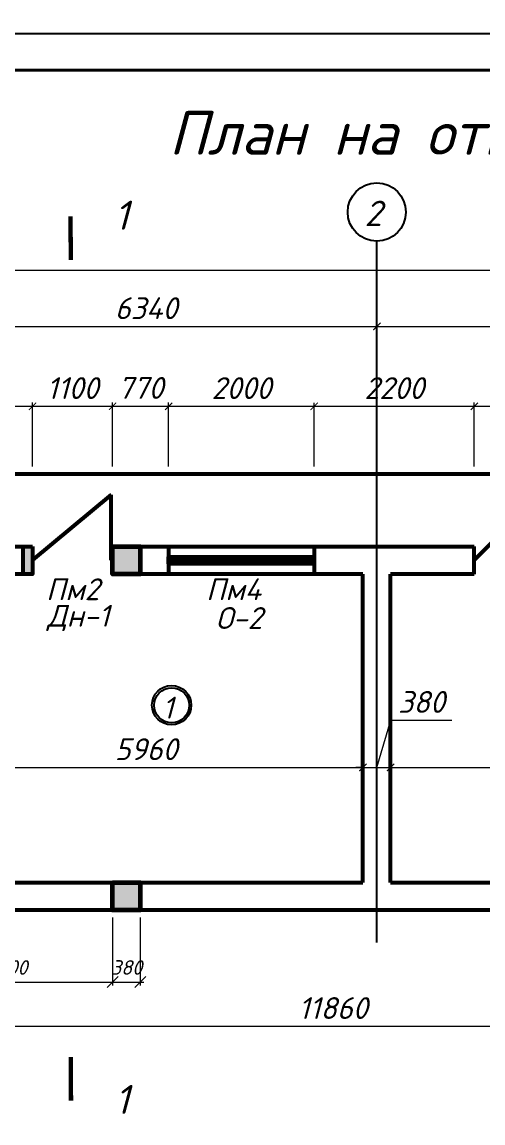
# Model space of a CAD drawing. Extents: x 108150 to 142535, y -18867 to -9422.
# Drawn here: x 133988.8 to 134052.1, y -16701 to -16549.7 of the extents above; entities that cross this region are included whole.
import ezdxf
from ezdxf.enums import TextEntityAlignment as Align

# ---------------------------------------------------------------- set-up
doc = ezdxf.new("R2010")
doc.units = 0
doc.header["$MEASUREMENT"] = 0
doc.header["$PDMODE"] = 32
doc.header["$PDSIZE"] = 0.6
doc.layers.add('1', color=4, linetype='Continuous', lineweight=40)
doc.layers.add('Выносные', color=8, linetype='Continuous', lineweight=15)
doc.styles.add('ГОСТ -3', font='isocpeui.ttf', dxfattribs={"height": 3})
doc.styles.add('ГОСТ 300', font='isocpeui.ttf', dxfattribs={"height": 300})
doc.styles.add('ГОСТ-2', font='isocpeui.ttf', dxfattribs={"oblique": 1, "height": 2})
doc.styles.add('ГОСТ3', font='isocpeur.ttf', dxfattribs={"oblique": 15, "height": 3})
doc.dimstyles.new('100-2', dxfattribs={"dimscale": 0, "dimtxt": 2, "dimasz": 1.5, "dimexe": 0.5, "dimexo": 1, "dimgap": 1, "dimtad": 1, "dimdec": 0, "dimlfac": 100, "dimdsep": 46, "dimtxsty": 'ГОСТ-2', "dimblk": 'OBLIQUE', "dimcen": 2, "dimdle": 0.5, "dimclrd": 7, "dimclre": 7, "dimclrt": 7, "dimadec": 0, "dimazin": 0, "dimtfac": 1, "dimtdec": 0, "dimtmove": 0, "dimatfit": 3, "dimfxl": 2, "dimlwd": 15, "dimlwe": 15, "dimarcsym": 0})
doc.dimstyles.new('100-3А', dxfattribs={"dimtxt": 3, "dimasz": 1, "dimexe": 0.5, "dimexo": 1, "dimgap": 1, "dimtad": 1, "dimdec": 0, "dimlfac": 100, "dimtxsty": 'ГОСТ -3', "dimblk": 'ARCHTICK', "dimcen": 2.5, "dimdle": 0.5, "dimclrd": 7, "dimclre": 7, "dimclrt": 7, "dimadec": 0, "dimazin": 0, "dimtfac": 1, "dimtdec": 0, "dimtmove": 0, "dimatfit": 0, "dimldrblk": 'DOT', "dimfxl": 1, "dimlwd": 15, "dimlwe": 15, "dimarcsym": 0})
doc.dimstyles.new('м100', dxfattribs={"dimtxt": 2.5, "dimasz": 2.5, "dimexe": 2, "dimexo": 0.625, "dimtad": 1, "dimdec": 0, "dimlfac": 100, "dimtxsty": 'Standard', "dimblk": 'OBLIQUE', "dimcen": -2.5, "dimdle": 2, "dimadec": 0, "dimazin": 0, "dimtfac": 1, "dimtdec": 0, "dimtmove": 0, "dimatfit": 3, "dimfxl": 1, "dimarcsym": 0})

# ---------------------------------------------------------------- blocks, each defined once
blk = doc.blocks.new('_Oblique')
at = {"color": 0, "linetype": 'ByBlock', "lineweight": -2}
blk.add_line((-0.5, -0.5), (0.5, 0.5), dxfattribs=at)
blk = doc.blocks.new('_ArchTick')
at = {"color": 0, "linetype": 'ByBlock', "const_width": 0.15}
blk.add_lwpolyline([(-0.5, -0.5), (0.5, 0.5)], dxfattribs=at)
blk = doc.blocks.new('_Dot')
at = {"color": 0, "linetype": 'ByBlock', "lineweight": -2}
blk.add_line((-0.5, 0), (-1, 0), dxfattribs=at)
at = {"color": 0, "linetype": 'ByBlock', "const_width": 0.5}
blk.add_lwpolyline([(-0.25, 0, 1), (0.25, 0, 1)], format="xyb", close=True, dxfattribs=at)
blk = doc.blocks.new('*D2795')
at = {"color": 7, "lineweight": 15, "transparency": 16777216}
for p, q in [((134001.24, -16610.78), (134001.24, -16602.01)), ((134008.94, -16610.78), (134008.94, -16602.01)), ((134000.74, -16602.51), (134009.44, -16602.51))]:
    blk.add_line(p, q, dxfattribs=at)
at = {"layer": 'Defpoints', "color": 0, "lineweight": 0, "transparency": 16777216}
for p in [(134008.94, -16602.51), (134001.24, -16611.78), (134008.94, -16611.78)]:
    blk.add_point(p, dxfattribs=at)
at = {"color": 7, "lineweight": 15, "transparency": 16777216, "rotation": 180}
blk.add_blockref('_ArchTick', (134001.24, -16602.51), dxfattribs=at)
at = {"color": 7, "lineweight": 15, "transparency": 16777216}
blk.add_blockref('_ArchTick', (134008.94, -16602.51), dxfattribs=at)
at = {"color": 7, "lineweight": 25, "transparency": 16777216, "insert": (134005.09, -16599.99), "char_height": 3, "attachment_point": 5, "style": 'ГОСТ -3'}
blk.add_mtext('770', dxfattribs=at)
blk = doc.blocks.new('*D2806')
at = {"layer": 'Defpoints', "color": 0, "lineweight": 0, "ltscale": 100, "transparency": 16777216}
for p in [(134001.24, -16602.51), (133990.24, -16611.78), (134001.24, -16611.78)]:
    blk.add_point(p, dxfattribs=at)
at = {"layer": 'Выносные', "color": 7, "lineweight": 15, "ltscale": 100, "transparency": 16777216}
for p, q in [((133990.24, -16610.78), (133990.24, -16602.01)), ((134001.24, -16610.78), (134001.24, -16602.01)), ((133989.74, -16602.51), (134001.74, -16602.51))]:
    blk.add_line(p, q, dxfattribs=at)
at = {"layer": 'Выносные', "color": 7, "lineweight": 15, "ltscale": 100, "transparency": 16777216, "rotation": 180}
blk.add_blockref('_ArchTick', (133990.24, -16602.51), dxfattribs=at)
at = {"layer": 'Выносные', "color": 7, "lineweight": 15, "ltscale": 100, "transparency": 16777216}
blk.add_blockref('_ArchTick', (134001.24, -16602.51), dxfattribs=at)
at = {"layer": 'Выносные', "color": 7, "lineweight": 40, "ltscale": 100, "transparency": 16777216, "insert": (133995.74, -16600.01), "char_height": 3, "attachment_point": 5, "style": 'ГОСТ -3'}
blk.add_mtext('1100', dxfattribs=at)
blk = doc.blocks.new('*D2807')
at = {"color": 7, "lineweight": 15, "transparency": 16777216}
for p, q in [((134050.94, -16610.78), (134050.94, -16602.01)), ((134061.94, -16610.78), (134061.94, -16602.01)), ((134050.44, -16602.51), (134062.44, -16602.51))]:
    blk.add_line(p, q, dxfattribs=at)
at = {"layer": 'Defpoints', "color": 0, "lineweight": 0, "transparency": 16777216}
for p in [(134061.94, -16602.51), (134050.94, -16611.78), (134061.94, -16611.78)]:
    blk.add_point(p, dxfattribs=at)
at = {"color": 7, "lineweight": 15, "transparency": 16777216, "rotation": 180}
blk.add_blockref('_ArchTick', (134050.94, -16602.51), dxfattribs=at)
at = {"color": 7, "lineweight": 15, "transparency": 16777216}
blk.add_blockref('_ArchTick', (134061.94, -16602.51), dxfattribs=at)
at = {"color": 7, "lineweight": 25, "transparency": 16777216, "insert": (134056.44, -16600.01), "char_height": 3, "attachment_point": 5, "style": 'ГОСТ -3'}
blk.add_mtext('1100', dxfattribs=at)
blk = doc.blocks.new('*D2818')
at = {"color": 7, "lineweight": 15, "transparency": 16777216}
for p, q in [((134037.54, -16652.14), (134039.49, -16645.64)), ((134039.49, -16645.64), (134047.87, -16645.64)), ((134035.64, -16652.14), (134034.64, -16652.14)), ((134035.64, -16651.14), (134035.64, -16651.64)), ((134035.64, -16652.14), (134039.44, -16652.14)), ((134035.64, -16652.14), (134039.44, -16652.14)), ((134039.44, -16651.14), (134039.44, -16651.64)), ((134039.44, -16652.14), (134040.44, -16652.14))]:
    blk.add_line(p, q, dxfattribs=at)
at = {"layer": 'Defpoints', "color": 0, "lineweight": 0, "transparency": 16777216}
for p in [(134035.64, -16652.14), (134039.44, -16652.14), (134039.44, -16652.14)]:
    blk.add_point(p, dxfattribs=at)
at = {"color": 7, "lineweight": 15, "transparency": 16777216}
blk.add_blockref('_ArchTick', (134035.64, -16652.14), dxfattribs=at)
at = {"color": 7, "lineweight": 15, "transparency": 16777216, "rotation": 180}
blk.add_blockref('_ArchTick', (134039.44, -16652.14), dxfattribs=at)
at = {"color": 7, "lineweight": 25, "transparency": 16777216, "insert": (134043.68, -16643.14), "char_height": 3, "attachment_point": 5, "style": 'ГОСТ -3'}
blk.add_mtext('380', dxfattribs=at)
blk = doc.blocks.new('*D2828')
at = {"color": 7, "lineweight": 15, "transparency": 16777216}
for p, q in [((133972.24, -16672.78), (133972.24, -16682.13)), ((134001.24, -16672.78), (134001.24, -16682.13)), ((133971.74, -16681.63), (134001.74, -16681.63))]:
    blk.add_line(p, q, dxfattribs=at)
at = {"layer": 'Defpoints', "color": 0, "lineweight": 0, "transparency": 16777216}
for p in [(133972.24, -16671.78), (134001.24, -16671.78), (134001.24, -16681.63)]:
    blk.add_point(p, dxfattribs=at)
at = {"color": 7, "lineweight": 15, "transparency": 16777216, "xscale": 1.5, "yscale": 1.5, "zscale": 1.5, "rotation": 180}
blk.add_blockref('_Oblique', (133972.24, -16681.63), dxfattribs=at)
at = {"color": 7, "lineweight": 15, "transparency": 16777216, "xscale": 1.5, "yscale": 1.5, "zscale": 1.5}
blk.add_blockref('_Oblique', (134001.24, -16681.63), dxfattribs=at)
at = {"color": 7, "lineweight": 25, "transparency": 16777216, "insert": (133986.74, -16679.63), "char_height": 2, "attachment_point": 5, "style": 'ГОСТ-2'}
blk.add_mtext('2900', dxfattribs=at)
blk = doc.blocks.new('*D2829')
at = {"color": 7, "lineweight": 15, "transparency": 16777216}
for p, q in [((134001.24, -16672.78), (134001.24, -16682.13)), ((134005.04, -16672.78), (134005.04, -16682.13)), ((134000.74, -16681.63), (134005.54, -16681.63))]:
    blk.add_line(p, q, dxfattribs=at)
at = {"layer": 'Defpoints', "color": 0, "lineweight": 0, "transparency": 16777216}
for p in [(134001.24, -16671.78), (134005.04, -16671.78), (134005.04, -16681.63)]:
    blk.add_point(p, dxfattribs=at)
at = {"color": 7, "lineweight": 15, "transparency": 16777216, "xscale": 1.5, "yscale": 1.5, "zscale": 1.5, "rotation": 180}
blk.add_blockref('_Oblique', (134001.24, -16681.63), dxfattribs=at)
at = {"color": 7, "lineweight": 15, "transparency": 16777216, "xscale": 1.5, "yscale": 1.5, "zscale": 1.5}
blk.add_blockref('_Oblique', (134005.04, -16681.63), dxfattribs=at)
at = {"color": 7, "lineweight": 25, "transparency": 16777216, "insert": (134003.14, -16679.63), "char_height": 2, "attachment_point": 5, "style": 'ГОСТ-2'}
blk.add_mtext('380', dxfattribs=at)

msp = doc.modelspace()

# ---------------------------------------------------------------- hatches: boundary and pattern name
at = {"lineweight": 15}
h = msp.add_hatch(color=116, dxfattribs=at)
h.set_gradient(color1=(132, 132, 132), color2=(145, 145, 145), one_color=1, tint=0.57)
h.paths.add_polyline_path([(133988.9417, -16621.7771), (133990.2417, -16621.7771), (133990.2417, -16625.5771), (133988.9417, -16625.5771)])
at = {"lineweight": 60}
h = msp.add_hatch(color=116, dxfattribs=at)
h.set_gradient(color1=(91, 91, 91), color2=(115, 115, 115), one_color=1, tint=0.45)
h.paths.add_polyline_path([(134005.0417, -16625.5771), (134001.2417, -16625.5771), (134001.2417, -16621.7771), (134005.0417, -16621.7771)])
h = msp.add_hatch(color=116, dxfattribs=at)
h.set_gradient(color1=(91, 91, 91), color2=(115, 115, 115), one_color=1, tint=0.45)
h.paths.add_polyline_path([(134005.0417, -16671.7771), (134001.2417, -16671.7771), (134001.2417, -16667.9771), (134005.0417, -16667.9771)])

# ---------------------------------------------------------------- linework, layer by layer
at = {"color": 5, "lineweight": 25}
msp.add_line((134037.545, -16676.2032, -754.4947), (134037.545, -16579.821, -754.4947), dxfattribs=at)
at = {"color": 116, "lineweight": 53}
for p, q in [((134061.7417, -16612.6771, -754.4947), (134050.9417, -16623.6771, -754.4947)), ((134001.0417, -16614.6771, -754.4947), (133990.2417, -16623.6771, -754.4947)), ((134001.0417, -16623.6771, -754.4947), (134001.0417, -16614.6771, -754.4947)), ((133990.2417, -16621.7771, -754.4947), (133990.2417, -16625.5771, -754.4947)), ((134001.2417, -16621.7771, -754.4947), (134001.2417, -16625.5771, -754.4947)), ((134005.0417, -16621.7771, -754.4947), (134005.0417, -16625.5771, -754.4947)), ((134008.9431, -16621.7771, -754.4947), (134008.9431, -16625.5771, -754.4947)), ((134028.9431, -16621.7771, -754.4947), (134028.9431, -16625.5771, -754.4947)), ((134001.2417, -16623.6771, -754.4947), (134001.0417, -16623.6771, -754.4947)), ((134008.9431, -16623.6771, -754.4947), (134028.9431, -16623.6771, -754.4947)), ((134035.645, -16667.9771, -754.4947), (134035.645, -16625.5771, -754.4947)), ((134039.445, -16667.9771, -754.4947), (134039.445, -16625.5771, -754.4947)), ((134005.0417, -16667.9771, -754.4947), (134005.0417, -16671.7771, -754.4947))]:
    msp.add_line(p, q, dxfattribs=at)
at = {"color": 0, "lineweight": -3, "elevation": -754.4947}
msp.add_lwpolyline([(133906.3475, -16848.334), (134536.3475, -16848.334), (134536.3475, -16551.334), (133906.3475, -16551.334)], close=True, dxfattribs=at)
at = {"color": 7, "lineweight": 40, "elevation": -754.4947}
msp.add_lwpolyline([(133926.3475, -16843.334), (134531.3475, -16843.334), (134531.3475, -16556.334), (133926.3475, -16556.334)], close=True, dxfattribs=at)
at = {"color": 116, "lineweight": 15, "elevation": -754.4947}
msp.add_lwpolyline([(133995.4946, -16582.4064, 0.6, 0.6, 0), (133995.4578, -16576.4065, 0.6, 0.6, 0), (133995.4701, -16578.4065, 0, 0.8, 0), (133999.47, -16578.3819, 0, 0, 0), (134001.47, -16578.3696, 0, 0, 0)], format="xyseb", dxfattribs=at)
at = {"color": 116, "lineweight": 53, "elevation": -754.4947}
for points in [[(133972.2417, -16671.7771), (133962.2417, -16671.7771), (133962.2417, -16611.7771), (134155.2417, -16611.7771), (134155.2417, -16671.7771), (134145.2417, -16671.7771)], [(134145.2417, -16664.5771), (134145.2417, -16671.7771), (133972.2417, -16671.7771), (133972.2417, -16621.7771), (133990.2417, -16621.7771)], [(134001.0417, -16621.7771), (134050.9417, -16621.7771)], [(134050.9417, -16625.5771), (134050.9417, -16621.7771)], [(133990.2417, -16625.5771), (133976.0417, -16625.5771), (133976.0417, -16667.9771), (134035.645, -16667.9771)], [(134035.645, -16625.5771), (134001.2417, -16625.5771)], [(134050.9417, -16625.5771), (134039.445, -16625.5771)], [(134039.445, -16667.9771), (134141.4417, -16667.9771), (134141.4417, -16664.5771)]]:
    msp.add_lwpolyline(points, dxfattribs=at)
for points in [[(133990.2417, -16621.7771), (133990.2417, -16625.5771), (133988.9417, -16625.5771), (133988.9417, -16621.7771)], [(134008.9431, -16623.1771), (134028.9431, -16623.1771), (134028.9431, -16624.1771), (134008.9431, -16624.1771)]]:
    msp.add_lwpolyline(points, close=True, dxfattribs=at)
at = {"color": 116, "lineweight": 60, "elevation": -754.4947}
for points in [[(134001.2417, -16621.7771), (134005.0417, -16621.7771), (134005.0417, -16625.5771), (134001.2417, -16625.5771)], [(134001.2417, -16667.9771), (134005.0417, -16667.9771), (134005.0417, -16671.7771), (134001.2417, -16671.7771)]]:
    msp.add_lwpolyline(points, close=True, dxfattribs=at)
at = {"color": 116, "lineweight": 25, "elevation": -754.4947}
msp.add_lwpolyline([(133995.4885, -16691.9225, 0.6, 0.6, 0), (133995.5253, -16697.9224, 0.6, 0.6, 0), (133995.5131, -16695.9224, 0, 0.8, 0), (133999.513, -16695.8978, 0, 0, 0), (134001.513, -16695.8856, 0, 0, 0)], format="xyseb", dxfattribs=at)
at = {"color": 7}
msp.add_circle((134037.545, -16575.821, -754.4947), 4, dxfattribs=at)
at = {"color": 146, "lineweight": 25}
for radius in [2.7, 2.4093]:
    msp.add_circle((134009.3472, -16643.5915, -754.4947), radius, dxfattribs=at)

# ---------------------------------------------------------------- texts
at = {"color": 7, "ltscale": 20, "style": 'ГОСТ -3'}
msp.add_text('План на отм. %%P0.000. ', height=6, dxfattribs=at).set_placement((134008.9589, -16567.9382, -754.4947))
at = {"color": 116, "lineweight": 15, "style": 'ГОСТ -3'}
msp.add_text('1', height=4, dxfattribs=at).set_placement((134001.4577, -16578.2517, -754.4947))
at = {"color": 7, "style": 'ГОСТ 300'}
msp.add_text('2', height=3.5, dxfattribs=at).set_placement((134035.8521, -16577.7522, -754.4947))
at = {"color": 7, "linetype": 'Continuous', "lineweight": 25, "style": 'ГОСТ -3'}
for s, p in [('Пм2', (133995.7663, -16627.6453, -754.4947)), ('Пм4', (134017.8656, -16627.6453, -754.4947)), ('Дн-1', (133996.5219, -16631.6015, -754.4947)), ('О-2', (134018.6212, -16631.6015, -754.4947))]:
    msp.add_text(s, height=3, dxfattribs=at).set_placement(p, align=Align.MIDDLE)
at = {"color": 7, "linetype": 'Continuous', "lineweight": 25, "style": 'ГОСТ3', "oblique": 15}
msp.add_text('1', height=3, dxfattribs=at).set_placement((134008.8421, -16643.927, -754.4947), align=Align.MIDDLE)
at = {"color": 116, "lineweight": 25, "style": 'ГОСТ -3'}
msp.add_text('1', height=4, dxfattribs=at).set_placement((134001.5252, -16695.7659, -754.4947), align=Align.TOP_LEFT)

# ---------------------------------------------------------------- dimensions: what is measured, and where the dimension line sits
at = {"color": 116, "lineweight": 25}
for base, p1, p2 in [((134145.2417, -16583.821, -754.4947), (133972.2417, -16590.821, -754.4947), (134145.2417, -16590.821, -754.4947)), ((133990.2417, -16602.5135, -754.4947), (133972.2417, -16621.7771, -754.4947), (133990.2417, -16611.7771, -754.4947)), ((134035.645, -16652.1364, -754.4947), (133976.0417, -16655.5303, -754.4947), (134035.645, -16656.0303, -754.4947)), ((134090.8417, -16687.7099, -754.4947), (133972.2417, -16671.7771, -754.4947), (134090.8417, -16671.7771, -754.4947))]:
    msp.add_linear_dim(base=base, p1=p1, p2=p2, dimstyle='100-3А', dxfattribs=at).render()
for base, p1, p2 in [((134037.545, -16591.5339, -754.4947), (133974.1417, -16596.9355, -754.4947), (134037.545, -16599.821, -754.4947)), ((134028.9431, -16602.5135, -754.4947), (134008.9431, -16611.7771, -754.4947), (134028.9431, -16611.7771, -754.4947)), ((134050.9417, -16602.5135, -754.4947), (134028.9431, -16611.7771, -754.4947), (134050.9417, -16611.7771, -754.4947)), ((134079.445, -16652.1364, -754.4947), (134039.445, -16654.736, -754.4947), (134079.445, -16652.1364, -754.4947))]:
    msp.add_linear_dim(base=base, p1=p1, p2=p2, dimstyle='100-3А', override={"dimtmove": 1}, dxfattribs=at).render()
for base, p1, p2, dimstyle, override, picture, middle in [((134008.9431, -16602.5135, -754.4947), (134001.2417, -16611.7771, -754.4947), (134008.9431, -16611.7771, -754.4947), '100-3А', {"dimtmove": 1}, '*D2795', (134005.0924, -16602.5135, -754.4947)), ((134005.0417, -16681.6329, -754.4947), (134001.2417, -16671.7771, -754.4947), (134005.0417, -16671.7771, -754.4947), '100-2', {"dimscale": 1, "dimtmove": 1, "dimfxl": 1.25}, '*D2829', (134003.1417, -16681.6329, -754.4947))]:
    dim = msp.add_linear_dim(base=base, p1=p1, p2=p2, dimstyle=dimstyle, override=override, dxfattribs=at)
    dim.commit()
    dim.dimension.update_dxf_attribs({"geometry": picture, "text_midpoint": middle, "dimtype": 160})
for base, p1, p2, dimstyle, override, picture, middle in [((134061.9417, -16602.5135, -754.4947), (134050.9417, -16611.7771, -754.4947), (134061.9417, -16611.7771, -754.4947), '100-3А', {"dimtmove": 1}, '*D2807', (134056.4417, -16600.0135, -754.4947)), ((134039.445, -16652.1364, -754.4947), (134035.645, -16652.1364, -754.4947), (134039.445, -16652.1364, -754.4947), '100-3А', {"dimtmove": 1}, '*D2818', (134040.495, -16643.1364, -754.4947)), ((134001.2417, -16681.6329, -754.4947), (133972.2417, -16671.7771, -754.4947), (134001.2417, -16671.7771, -754.4947), '100-2', {"dimscale": 1, "dimfxl": 1.25}, '*D2828', (133986.7417, -16679.6329, -754.4947))]:
    dim = msp.add_linear_dim(base=base, p1=p1, p2=p2, dimstyle=dimstyle, override=override, dxfattribs=at)
    dim.commit()
    dim.dimension.update_dxf_attribs({"geometry": picture, "text_midpoint": middle})
at = {"layer": 'Выносные', "color": 242, "lineweight": 40, "ltscale": 100, "true_color": 0xcd2027}
msp.add_linear_dim(base=(134080.045, -16591.5339, -754.4947), p1=(134037.545, -16599.821, -754.4947), p2=(134080.045, -16599.821, -754.4947), dimstyle='100-3А', dxfattribs=at).render()
dim = msp.add_linear_dim(base=(134001.2417, -16602.5135, -754.4947), p1=(133990.2417, -16611.7771, -754.4947), p2=(134001.2417, -16611.7771, -754.4947), dimstyle='100-3А', dxfattribs=at)
dim.commit()
dim.dimension.update_dxf_attribs({"geometry": '*D2806', "text_midpoint": (133995.7417, -16600.0135, -754.4947)})

# ---------------------------------------------------------------- leaders
at = {"layer": '1', "color": 0, "lineweight": 20}
msp.add_leader([(134020.7877, -16763.5185, -754.4947), (134028.9199, -16756.3536, -754.4947), (134057.1657, -16756.3536, -754.4947)], dimstyle='м100', override={"dimasz": 250, "dimgap": 50, "dimtad": 0, "dimldrblk": 'Open30', "dimfxl": 1.25, "dimarcsym": 1}, dxfattribs=at)

doc.saveas('drawing.dxf')
